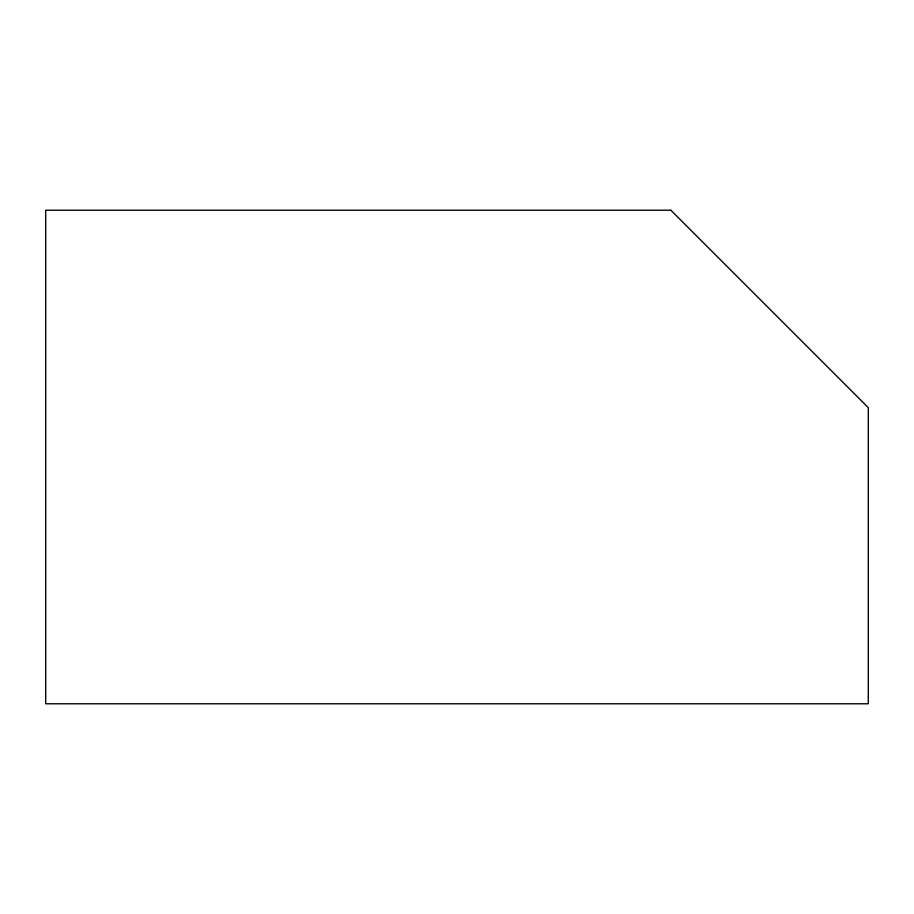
<?xml version="1.0" encoding="UTF-8"?>
<svg xmlns="http://www.w3.org/2000/svg" width="914" height="914" viewBox="0 0 914 914"><rect width="100%" height="100%" fill="white"/><g stroke="black" fill="none" stroke-linecap="round" stroke-linejoin="round"><path stroke-width="1.37" d="M670.876 210.22L45.7 210.22L45.7 703.78L868.3 703.78L868.3 407.644L670.876 210.22"/></g></svg>
